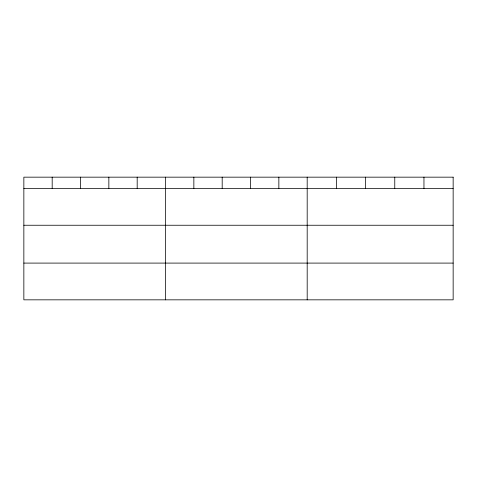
<?xml version="1.0" encoding="UTF-8"?>
<svg xmlns="http://www.w3.org/2000/svg" width="477" height="477" viewBox="0 0 477 477"><rect width="100%" height="100%" fill="white"/><g stroke="black" fill="none" stroke-linecap="round" stroke-linejoin="round"><path stroke-width="0.72" d="M23.85 188.504L453.15 188.504M23.85 225.245L453.15 225.245M23.85 263.095L453.15 263.095M423.958 177.164L423.958 188.504M394.765 177.164L394.765 188.504M365.573 177.164L365.573 188.504M336.38 177.164L336.38 188.504M307.188 177.164L307.188 299.836M278.854 177.164L278.854 188.504M250.52 177.164L250.52 188.504M222.187 177.164L222.187 188.504M193.853 177.164L193.853 188.504M165.519 177.164L165.519 299.836M137.185 177.164L137.185 188.504M108.851 177.164L108.851 188.504M80.518 177.164L80.518 188.504M52.184 177.164L52.184 188.504M453.15 177.164L23.85 177.164L23.85 299.836L453.15 299.836L453.15 177.164"/></g></svg>
